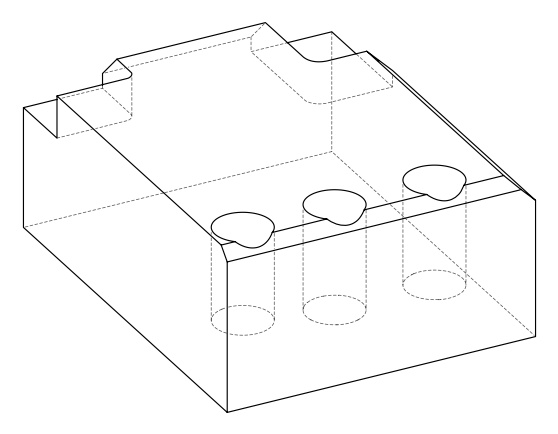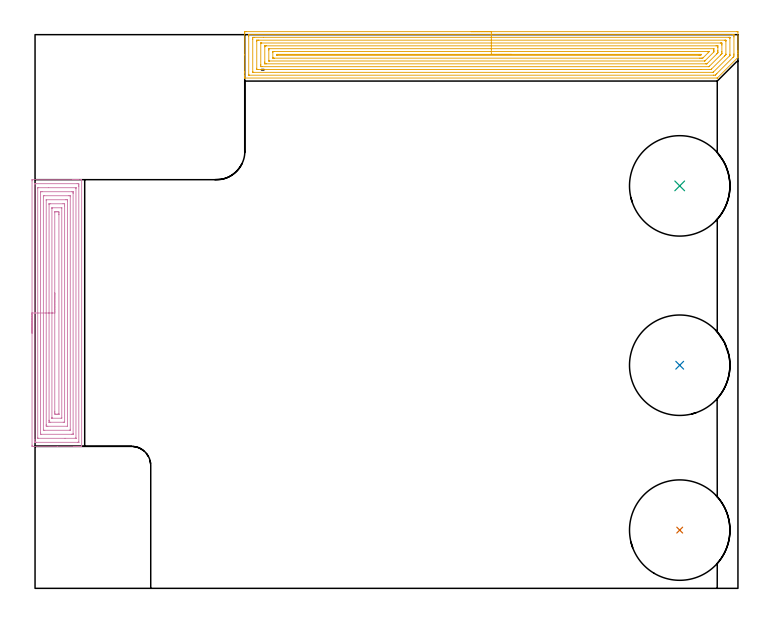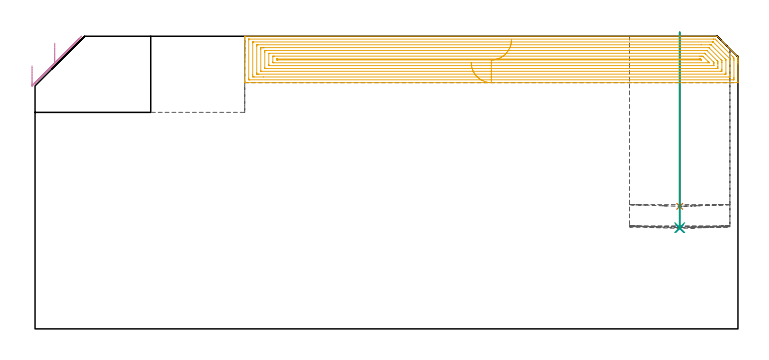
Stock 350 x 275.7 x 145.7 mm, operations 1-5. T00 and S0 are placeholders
(PLAN: 8 operations, 2 tool changes, 63.7 min)
(1 INDEXABLE_INSERT_DRILL_BLIND_HOLE_FROM_SOLID | STEP1POCKET | NXT0302_038 | 0.35 min | 165109 mm3)
(2 INDEXABLE_INSERT_DRILL_BLIND_HOLE_FROM_SOLID_1 | STEP1POCKET_1 | NXT0302_038 | 0.39 min | 186703 mm3)
(3 INDEXABLE_INSERT_DRILL_BLIND_HOLE_FROM_SOLID_2 | STEP1POCKET_2 | NXT0302_038 | 0.39 min | 185914 mm3)
(4 AREA_MILL | FG_CHAMFER_SURFACE | UGT0205_001 | 9.96 min | 45561 mm3)
(5 AREA_MILL_1 | FG_CHAMFER_SURFACE_1 | UGT0205_001 | 17.75 min | 67700 mm3)
(6 AREA_MILL_2 | FG_CHAMFER_SURFACE_2 | UGT0205_001 | 7.92 min | 12488 mm3)
(7 MILL_CORNER_NOTCH_RECTANGULAR | CORNER_NOTCH_RECTANGULAR | NXT0201_012 | Follow Part, ap 4, ae 75% | 17.1 min | 279407 mm3)
(8 MILL_CORNER_NOTCH_RECTANGULAR_1 | CORNER_NOTCH_RECTANGULAR_1 | NXT0201_012 | Follow Part, ap 4, ae 75% | 9.81 min | 151057 mm3)
(TOOL NXT0302_038 | Index. Insert Drill 50mm [880-D5000L50-04] | D50 PA176 FL200 Z2)
(TOOL UGT0205_001 | Chamfer Mill 20 x 3 x 45 deg. | D20 FL50 Z2)
(TOOL NXT0201_012 | ENDMILL 16mm [2P460-1600-NA 1630] | D16 FL38 Z6)
(OP 1 INDEXABLE_INSERT_DRILL_BLIND_HOLE_FROM_SOLID)
G17 G21 G94 G90
T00 M6
G54
G17 G0 G90 X321. Y29. S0 M3
G43 Z155.7 H1
G94 G81 G98 Z61. F250. R147.7
G80
M5
M2
(OP 2 INDEXABLE_INSERT_DRILL_BLIND_HOLE_FROM_SOLID_1)
G17 G21 G94 G90
T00 M6
G54
G17 G0 G90 X321. Y111.1 S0 M3
G43 Z155.7 H1
G94 G81 G98 Z50. F250. R147.7
G80
M5
M2
(OP 3 INDEXABLE_INSERT_DRILL_BLIND_HOLE_FROM_SOLID_2)
G17 G21 G94 G90
T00 M6
G54
G17 G0 G90 X321. Y200.4 S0 M3
G43 Z155.7 H1
G94 G81 G98 Z50.4 F250. R147.7
G80
M5
M2
(OP 4 AREA_MILL)
G17 G21 G94 G90
T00 M6
G54
G17 G0 G90 X-1.5 Y127.1 S1061 M3
G43 Z155.7 H0
Z131.
G94 G1 Y127.138 Z130.128 F250.
Y127.252 Z129.264
Y127.441 Z128.412
Y127.703 Z127.58
Y128.037 Z126.774
Y128.44 Z126.
Y128.908 Z125.264
Y129.44 Z124.572
Y130.029 Z123.929
Y130.672 Z123.34
Y131.364 Z122.809
Y132.1 Z122.34
Y132.874 Z121.937
Y133.68 Z121.603
Y134.512 Z121.341
Y135.364 Z121.152
Y136.228 Z121.038
Y137.1 Z121.
Y202.934
X-1.495 Y203.374 Z121.003
X-1.491 Y203.49 Z121.006
X-1.37 Y203.5 Z121.127
X18.663 Z141.157
X19.223 Z141.717
X19.865 Z142.362
X20.105 Z142.602
X20.746 Z143.243
X20.986 Z143.482
X21.467 Z143.966
X22.956 Y203.499 Z145.454
X23.194 Y203.49 Z145.692
X23.2 Y203.379 Z145.7
Y70.821
X23.194 Y70.71 Z145.692
X22.954 Y70.7 Z145.452
X22.268 Z144.767
X21.467 Z143.966
X20.986 Z143.482
X20.746 Z143.243
X20.105 Z142.602
X19.864 Z142.362
X19.223 Z141.717
X11.09 Z133.587
X-1.049 Z121.448
X-1.373 Y70.703 Z121.124
X-1.492 Y70.71 Z121.005
X-1.499 Y70.83 Z120.999
X-1.5 Y71.266 Z121.
Y137.1
X-0.086 Z122.414
X-0.085 Y201.356 Z122.415
X-0.084 Y201.457 Z122.416
X-0.082 Y201.481 Z122.418
X-0.08 Y201.486 Z122.42
X-0.068 Y201.49 Z122.432
X0.029 Y201.495 Z122.529
X0.372 Y201.499 Z122.872
X20.986 Y201.5 Z143.486
X21.527 Y201.498 Z144.027
X21.697 Y201.493 Z144.197
X21.77 Y201.49 Z144.27
X21.782 Y201.241 Z144.282
X21.784 Y201.155 Z144.284
X21.786 Y200.348 Z144.286
Y200.265
X21.785 Y72.844 Z144.285
X21.784 Y72.743 Z144.284
X21.782 Y72.719 Z144.282
X21.78 Y72.714 Z144.28
X21.768 Y72.71 Z144.268
X21.671 Y72.705 Z144.171
X21.328 Y72.701 Z143.828
X0.714 Y72.7 Z123.214
X0.173 Y72.702 Z122.673
X0.003 Y72.707 Z122.503
X-0.07 Y72.71 Z122.43
X-0.082 Y72.959 Z122.418
X-0.084 Y73.045 Z122.416
X-0.086 Y73.852 Z122.414
Y73.935
Y137.1
X1.328 Z123.828
X1.329 Y199.375 Z123.829
X1.33 Y199.442 Z123.83
X1.332 Y199.475 Z123.832
X1.334 Y199.485 Z123.834
X1.349 Y199.49 Z123.849
X1.473 Y199.499 Z123.973
X6.76 Y199.5 Z129.26
X20.105 Z142.605
X20.228 Y199.498 Z142.728
X20.31 Y199.493 Z142.81
X20.365 Y199.488 Z142.865
X20.367 Y199.464 Z142.867
X20.37 Y199.375 Z142.87
X20.371 Y199.106 Z142.871
Y74.825
X20.37 Y74.758 Z142.87
X20.368 Y74.725 Z142.868
X20.366 Y74.715 Z142.866
X20.351 Y74.71 Z142.851
X20.227 Y74.701 Z142.727
X14.94 Y74.7 Z137.44
X1.595 Z124.095
X1.472 Y74.702 Z123.972
X1.389 Y74.707 Z123.889
X1.335 Y74.712 Z123.835
X1.333 Y74.736 Z123.833
X1.33 Y74.825 Z123.83
X1.329 Y75.094 Z123.829
X1.328 Y137.1 Z123.828
X2.743 Z125.243
Y197.327
X2.745 Y197.416 Z125.245
X2.748 Y197.469 Z125.248
X2.75 Y197.49 Z125.25
X2.769 Y197.492 Z125.269
X2.965 Y197.496 Z125.465
X3.358 Y197.5 Z125.858
X3.453 Z125.953
X18.437 Z140.937
X18.76 Y197.495 Z141.26
X18.921 Y197.49 Z141.421
X18.951 Y197.486 Z141.451
X18.953 Y197.461 Z141.453
X18.955 Y197.415 Z141.455
X18.957 Y196.975 Z141.457
Y196.706
Y76.873
X18.955 Y76.784 Z141.455
X18.952 Y76.731 Z141.452
X18.95 Y76.71 Z141.45
X18.931 Y76.708 Z141.431
X18.735 Y76.704 Z141.235
X18.342 Y76.7 Z140.842
X18.247 Z140.747
X3.263 Z125.763
X2.94 Y76.705 Z125.44
X2.779 Y76.71 Z125.279
X2.749 Y76.713 Z125.249
X2.747 Y76.739 Z125.247
X2.745 Y76.785 Z125.245
X2.743 Y77.225 Z125.243
Y77.494
Y137.1
X4.157 Z126.657
Y195.01
X4.158 Y195.093 Z126.658
X4.163 Y195.259 Z126.663
X4.175 Y195.49 Z126.675
X4.239 Y195.494 Z126.739
X4.554 Y195.499 Z127.054
X16.893 Y195.5 Z139.393
X17.461 Y195.493 Z139.961
X17.535 Y195.49 Z140.035
X17.541 Y195.177 Z140.041
X17.543 Y195.01 Z140.043
Y79.19
X17.542 Y79.107 Z140.042
X17.537 Y78.94 Z140.037
X17.525 Y78.71 Z140.025
X17.461 Y78.706 Z139.961
X17.146 Y78.701 Z139.646
X4.807 Y78.7 Z127.307
X4.239 Y78.707 Z126.739
X4.165 Y78.71 Z126.665
X4.159 Y79.023 Z126.659
X4.157 Y79.19 Z126.657
Y137.1
X5.571 Z128.071
X5.572 Y193.148 Z128.072
X5.573 Y193.365 Z128.073
X5.577 Y193.473 Z128.077
X5.579 Y193.49 Z128.079
X5.604 Y193.494 Z128.104
X5.654 Y193.499 Z128.154
X15.349 Z137.849
X15.698 Y193.496 Z138.198
X16.046 Y193.49 Z138.546
X16.122 Y193.477 Z138.622
X16.125 Y193.408 Z138.625
X16.128 Y193.293 Z138.628
X16.129 Y193.148 Z138.629
Y192.713
X16.128 Y81.052 Z138.628
X16.127 Y80.835 Z138.627
X16.123 Y80.727 Z138.623
X16.121 Y80.71 Z138.621
X16.096 Y80.706 Z138.596
X16.046 Y80.701 Z138.546
X6.351 Z128.851
X6.002 Y80.704 Z128.502
X5.654 Y80.71 Z128.154
X5.578 Y80.723 Z128.078
X5.575 Y80.792 Z128.075
X5.572 Y80.907 Z128.072
X5.571 Y81.052 Z128.071
Y81.487
Y137.1
X6.985 Z129.485
X6.986 Y191.265 Z129.486
X6.987 Y191.368 Z129.487
X6.99 Y191.466 Z129.49
X6.991 Y191.482 Z129.491
X7.07 Y191.49 Z129.57
X7.244 Y191.495 Z129.744
X7.504 Y191.499 Z130.004
X7.635 Y191.5 Z130.135
X13.935 Z136.435
X14.689 Y191.497 Z137.189
X14.698 Y191.49 Z137.198
X14.708 Y191.478 Z137.208
X14.71 Y191.368 Z137.21
X14.714 Y190.582 Z137.214
X14.715 Y190.479 Z137.215
X14.714 Y82.935 Z137.214
X14.713 Y82.832 Z137.213
X14.71 Y82.734 Z137.21
X14.709 Y82.718 Z137.209
X14.63 Y82.71 Z137.13
X14.456 Y82.705 Z136.956
X14.196 Y82.701 Z136.696
X14.065 Y82.7 Z136.565
X7.765 Z130.265
X7.011 Y82.703 Z129.511
X7.002 Y82.71 Z129.502
X6.992 Y82.722 Z129.492
X6.99 Y82.832 Z129.49
X6.985 Y83.618 Z129.485
Y83.721
Y137.1
X8.4 Z130.9
Y189.198
X8.403 Y189.364 Z130.903
X8.407 Y189.487 Z130.907
X8.449 Y189.492 Z130.949
X8.646 Y189.499 Z131.146
X13.142 Y189.5 Z135.642
X13.246 Y189.495 Z135.746
X13.293 Y189.49 Z135.793
X13.297 Y189.468 Z135.797
X13.299 Y189.439 Z135.799
X13.3 Y189.34 Z135.8
Y85.002
X13.297 Y84.836 Z135.797
X13.293 Y84.712 Z135.793
X13.251 Y84.708 Z135.751
X13.054 Y84.701 Z135.554
X8.558 Y84.7 Z131.058
X8.454 Y84.705 Z130.954
X8.407 Y84.71 Z130.907
X8.403 Y84.732 Z130.903
X8.401 Y84.761 Z130.901
X8.4 Y84.86 Z130.9
Y137.1
X9.814 Z132.314
X9.815 Y187.371 Z132.315
X9.816 Y187.446 Z132.316
X9.82 Y187.481 Z132.32
X9.822 Y187.49 Z132.322
X9.84 Y187.495 Z132.34
X10.409 Y187.499 Z132.909
X10.716 Y187.5 Z133.216
X11.291 Y187.499 Z133.791
X11.6 Y187.497 Z134.1
X11.873 Y187.49 Z134.373
X11.88 Y187.215 Z134.38
X11.884 Y186.92 Z134.384
X11.886 Y186.319 Z134.386
Y186.031
X11.885 Y86.829 Z134.385
X11.884 Y86.754 Z134.384
X11.88 Y86.719 Z134.38
X11.878 Y86.71 Z134.378
X11.86 Y86.705 Z134.36
X11.291 Y86.701 Z133.791
X10.984 Y86.7 Z133.484
X10.409 Y86.701 Z132.909
X10.1 Y86.703 Z132.6
X9.827 Y86.71 Z132.327
X9.82 Y86.985 Z132.32
X9.816 Y87.28 Z132.316
X9.814 Y87.881 Z132.314
Y88.169
Y137.1
Y137.972 Z132.352
Y138.836 Z132.466
Y139.688 Z132.655
Y140.52 Z132.917
Y141.326 Z133.251
Y142.1 Z133.654
Y142.836 Z134.122
Y143.528 Z134.653
Y144.171 Z135.243
Y144.76 Z135.886
Y145.292 Z136.578
Y145.76 Z137.314
Y146.163 Z138.088
Y146.497 Z138.894
Y146.759 Z139.726
Y146.948 Z140.577
Y147.062 Z141.442
Y147.1 Z142.314
G0 Z155.7
M5
M2
(OP 5 AREA_MILL_1)
G17 G21 G94 G90
T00 M6
G54
G17 G0 G90 X217.2 Y277.2 S1061 M3
G43 Z155.7 H0
Z132.6
G94 G1 X217.238 Z131.729 F250.
X217.352 Z130.864
X217.541 Z130.012
X217.803 Z129.18
X218.137 Z128.374
X218.54 Z127.6
X219.008 Z126.864
X219.54 Z126.172
X220.129 Z125.529
X220.772 Z124.94
X221.464 Z124.409
X222.2 Z123.94
X222.974 Z123.537
X223.78 Z123.203
X224.612 Z122.941
X225.463 Z122.752
X226.328 Z122.638
X227.2 Z122.6
X349.401
X349.799 Y277.196 Z122.602
X349.99 Y277.191 Z122.606
X350. Y276.997 Z122.8
Y267.861 Z131.933
Y267.28 Z132.517
Y266.977 Z132.82
Y266.395 Z133.401
Y266.092 Z133.703
Y265.486 Z134.313
Y264.929 Z134.87
X349.99 Y264.394 Z135.404
X349.922 Y264.323 Z135.476
X349.847 Y264.246 Z135.552
X339.818 Y254.217 Z145.581
X339.728 Y254.129 Z145.665
X339.695 Y254.104 Z145.689
X339.59 Y254.1 Z145.7
X104.553
X104.408 Y254.102 Z145.688
X104.4 Y254.118 Z145.673
Y254.438 Z145.361
Y254.872 Z144.927
Y255.478 Z144.317
Y256.666 Z143.131
Y257.247 Z142.546
Y265.653 Z134.144
Y276.113 Z123.685
X104.404 Y276.706 Z123.091
X104.409 Y277.191 Z122.606
X104.506 Y277.194 Z122.603
X104.999 Y277.2 Z122.6
X227.2
Y275.786 Z124.014
X347.617 Y275.785 Z124.015
X347.831 Y275.784 Z124.016
X347.938 Y275.781 Z124.019
X347.982 Y275.779 Z124.021
X347.99 Y275.696 Z124.104
X347.998 Y275.314 Z124.486
X347.999 Y274.937 Z124.863
X348. Y274.557 Z125.243
Y266.092 Z133.708
X347.998 Y265.714 Z134.086
X347.99 Y265.208 Z134.592
X347.983 Y264.845 Z134.955
X347.617 Y264.468 Z135.332
X347.545 Y264.395 Z135.405
X339.513 Y256.363 Z143.437
X339.106 Y255.958 Z143.842
X338.697 Y255.555 Z144.245
X338.655 Y255.52 Z144.28
X337.805 Y255.515 Z144.285
X337.769 Y255.514 Z144.286
X106.562 Y255.515 Z144.285
X106.47 Y255.516 Z144.284
X106.425 Y255.519 Z144.281
X106.41 Y255.521 Z144.279
X106.408 Y255.535 Z144.265
X106.404 Y255.633 Z144.167
X106.4 Y255.857 Z143.943
X106.401 Y274.937 Z124.863
X106.402 Y275.314 Z124.486
X106.41 Y275.696 Z124.104
X106.418 Y275.779 Z124.021
X106.462 Y275.781 Z124.019
X106.569 Y275.784 Z124.016
X106.783 Y275.786 Z124.014
X106.819
X227.2
Y274.371 Z125.429
X345.512
X345.833 Y274.37 Z125.43
X345.94 Y274.368 Z125.432
X345.977 Y274.365 Z125.435
X345.99 Y274.363 Z125.437
X345.993 Y274.328 Z125.472
X345.997 Y274.218 Z125.582
X345.999 Y274.053 Z125.747
X346. Y273.887 Z125.913
Y265.927 Z133.873
X345.996 Y265.567 Z134.233
X345.992 Y265.388 Z134.412
X345.989 Y265.3 Z134.5
X345.906 Y265.208 Z134.592
X345.871 Y265.171 Z134.629
X337.805 Y257.106 Z142.694
X337.649 Y256.959 Z142.841
X337.622 Y256.935 Z142.865
X337.591 Y256.933 Z142.867
X337.52 Y256.931 Z142.869
X337.235 Y256.929 Z142.871
X108.888
X108.567 Y256.93 Z142.87
X108.46 Y256.932 Z142.868
X108.423 Y256.935 Z142.865
X108.41 Y256.937 Z142.863
X108.407 Y256.972 Z142.828
X108.403 Y257.082 Z142.718
X108.401 Y257.247 Z142.553
X108.4 Y257.413 Z142.387
Y273.333 Z126.467
X108.402 Y274.053 Z125.747
X108.405 Y274.213 Z125.587
X108.416 Y274.364 Z125.436
X108.567 Y274.366 Z125.434
X109.138 Y274.37 Z125.43
X113.691 Y274.371 Z125.429
X227.2
Y272.957 Z126.843
X343.37
X343.902 Y272.953 Z126.847
X343.959 Y272.951 Z126.849
X343.99 Y272.948 Z126.852
X343.992 Y272.906 Z126.894
X343.996 Y272.715 Z127.085
X344. Y272.333 Z127.467
X343.999 Y266.092 Z133.708
X343.994 Y265.883 Z133.917
X343.99 Y265.78 Z134.02
X343.975 Y265.736 Z134.064
X343.944 Y265.702 Z134.098
X343.751 Y265.503 Z134.297
X343.459 Y265.208 Z134.592
X343.309 Y265.057 Z134.743
X336.913 Y258.663 Z141.137
X336.643 Y258.4 Z141.4
X336.6 Y258.361 Z141.439
X336.53 Y258.35 Z141.45
X336.361 Y258.347 Z141.453
X336.021 Y258.344 Z141.456
X331.67 Y258.343 Z141.457
X111.03
X110.498 Y258.347 Z141.453
X110.441 Y258.349 Z141.451
X110.41 Y258.352 Z141.448
X110.408 Y258.394 Z141.406
X110.404 Y258.585 Z141.215
X110.4 Y258.967 Z140.833
Y272.284 Z127.516
X110.406 Y272.701 Z127.099
X110.41 Y272.91 Z126.89
X110.416 Y272.951 Z126.849
X110.467 Y272.953 Z126.847
X110.565 Y272.955 Z126.845
X111.243 Y272.957 Z126.843
X111.455
X227.2
Y271.543 Z128.257
X341.373
X341.519 Y271.542 Z128.258
X341.809 Y271.539 Z128.261
X341.99 Y271.535 Z128.265
X341.994 Y271.488 Z128.312
X341.996 Y271.399 Z128.401
X342. Y270.778 Z129.022
Y270.515 Z129.285
Y267.24 Z132.56
Y266.977 Z132.823
X341.997 Y266.358 Z133.442
X341.99 Y266.224 Z133.576
X341.985 Y266.195 Z133.605
X341.962 Y266.168 Z133.632
X341.891 Y266.092 Z133.708
X341.635 Y265.833 Z133.967
X341.373 Y265.571 Z134.229
X335.861 Y260.06 Z139.74
X335.7 Y259.901 Z139.899
X335.583 Y259.79 Z140.01
X335.562 Y259.772 Z140.028
X335.515 Y259.764 Z140.036
X335.419 Y259.761 Z140.039
X335.274 Y259.758 Z140.042
X113.027 Y259.757 Z140.043
X112.881 Y259.758 Z140.042
X112.591 Y259.761 Z140.039
X112.41 Y259.764 Z140.036
X112.406 Y259.812 Z139.988
X112.404 Y259.901 Z139.899
X112.4 Y260.522 Z139.278
Y260.785 Z139.015
X112.401 Y271.399 Z128.401
X112.403 Y271.477 Z128.323
X112.406 Y271.515 Z128.285
X112.409 Y271.529 Z128.271
X112.447 Y271.536 Z128.264
X112.736 Y271.541 Z128.259
X112.882 Y271.543 Z128.257
X227.2
Y270.129 Z129.671
X339.087
X339.589 Y270.127 Z129.673
X339.984 Y270.124 Z129.676
X339.99 Y270.121 Z129.679
X339.997 Y270.111 Z129.689
X339.999 Y269.63 Z130.17
X340. Y269.223 Z130.577
Y267.861 Z131.939
Y267.454 Z132.346
X339.997 Y266.977 Z132.823
X339.993 Y266.773 Z133.027
X339.99 Y266.673 Z133.127
X339.955 Y266.614 Z133.186
X339.589 Y266.238 Z133.562
X339.517 Y266.164 Z133.636
X334.631 Y261.28 Z138.52
X334.573 Y261.224 Z138.576
X334.535 Y261.192 Z138.608
X334.516 Y261.178 Z138.622
X334.488 Y261.177 Z138.623
X334.237 Y261.173 Z138.627
X333.848 Y261.171 Z138.629
X115.313
X114.811 Y261.173 Z138.627
X114.416 Y261.176 Z138.624
X114.41 Y261.179 Z138.621
X114.403 Y261.189 Z138.611
X114.401 Y261.67 Z138.13
X114.4 Y262.077 Z137.723
Y269.63 Z130.17
X114.402 Y270.035 Z129.765
X114.407 Y270.095 Z129.705
X114.412 Y270.122 Z129.678
X114.434 Y270.124 Z129.676
X114.559 Y270.126 Z129.674
X114.811 Y270.128 Z129.672
X115.2 Y270.129 Z129.671
X227.2
Y268.715 Z131.085
X337.805 Y268.714 Z131.086
X337.838
X337.989 Y268.708 Z131.092
X337.997 Y268.661 Z131.139
X337.998 Y268.645 Z131.155
X338. Y268.553 Z131.247
Y267.861 Z131.939
Y267.668 Z132.132
X337.997 Y267.322 Z132.478
X337.993 Y267.15 Z132.65
X337.99 Y267.108 Z132.692
X337.961 Y267.07 Z132.73
X337.877 Y266.977 Z132.823
X337.842 Y266.94 Z132.86
X333.846 Y262.943 Z136.857
X333.678 Y262.777 Z137.023
X333.542 Y262.645 Z137.155
X333.497 Y262.606 Z137.194
X333.476 Y262.592 Z137.208
X333.452 Y262.59 Z137.21
X333.346 Y262.586 Z137.214
X333.314
X116.595
X116.562
X116.411 Y262.592 Z137.208
X116.403 Y262.639 Z137.161
X116.402 Y262.655 Z137.145
X116.4 Y262.747 Z137.053
Y268.054 Z131.746
X116.403 Y268.247 Z131.553
X116.41 Y268.633 Z131.167
X116.416 Y268.709 Z131.091
X116.434 Y268.71 Z131.09
X116.487 Y268.713 Z131.087
X116.595 Y268.714 Z131.086
X116.626 Y268.715 Z131.085
X227.2
Y267.3 Z132.5
X335.129
X335.696 Y267.299 Z132.501
X335.717 Y267.297 Z132.503
X335.73 Y267.295 Z132.505
X335.718 Y267.277 Z132.523
X335.428 Y266.977 Z132.823
X335.28 Y266.827 Z132.973
X335.129 Y266.676 Z133.124
X332.776 Y264.323 Z135.477
X332.614 Y264.164 Z135.636
X332.454 Y264.007 Z135.793
X331.886 Y264.002 Z135.798
X331.562 Y264. Z135.8
X330.996
X119.27
X118.704 Y264.001 Z135.799
X118.516 Y264.004 Z135.796
X118.457 Y264.006 Z135.794
X118.41 Y264.017 Z135.783
X118.4 Y264.323 Z135.477
Y266.955 Z132.845
Y266.977 Z132.823
X118.406 Y267.192 Z132.608
X118.41 Y267.293 Z132.507
X118.618 Y267.297 Z132.503
X118.945 Y267.3 Z132.5
X227.2
Y265.886 Z133.914
X331.166
X331.562 Y265.885 Z133.915
X331.773 Y265.882 Z133.918
X331.865 Y265.879 Z133.921
X331.825 Y265.831 Z133.969
X331.761 Y265.762 Z134.038
X331.562 Y265.561 Z134.239
X331.443 Y265.451 Z134.349
X331.407 Y265.421 Z134.379
X331.349 Y265.419 Z134.381
X330.877 Y265.415 Z134.385
X330.67 Y265.414 Z134.386
X120.5
X120.442 Y265.415 Z134.385
X120.415 Y265.418 Z134.382
X120.41 Y265.42 Z134.38
X120.407 Y265.429 Z134.371
X120.406 Y265.851 Z133.949
X120.411 Y265.879 Z133.921
X120.433 Y265.881 Z133.919
X120.493 Y265.884 Z133.916
X120.615 Y265.886 Z133.914
X120.86
X227.2
X228.072 Z133.952
X228.936 Z134.066
X229.788 Z134.255
X230.62 Z134.517
X231.426 Z134.851
X232.2 Z135.254
X232.936 Z135.722
X233.628 Z136.253
X234.271 Z136.843
X234.86 Z137.486
X235.391 Z138.178
X235.86 Z138.914
X236.263 Z139.688
X236.597 Z140.494
X236.859 Z141.326
X237.048 Z142.177
X237.162 Z143.042
X237.2 Z143.914
G0 Z155.7
M5
M2
